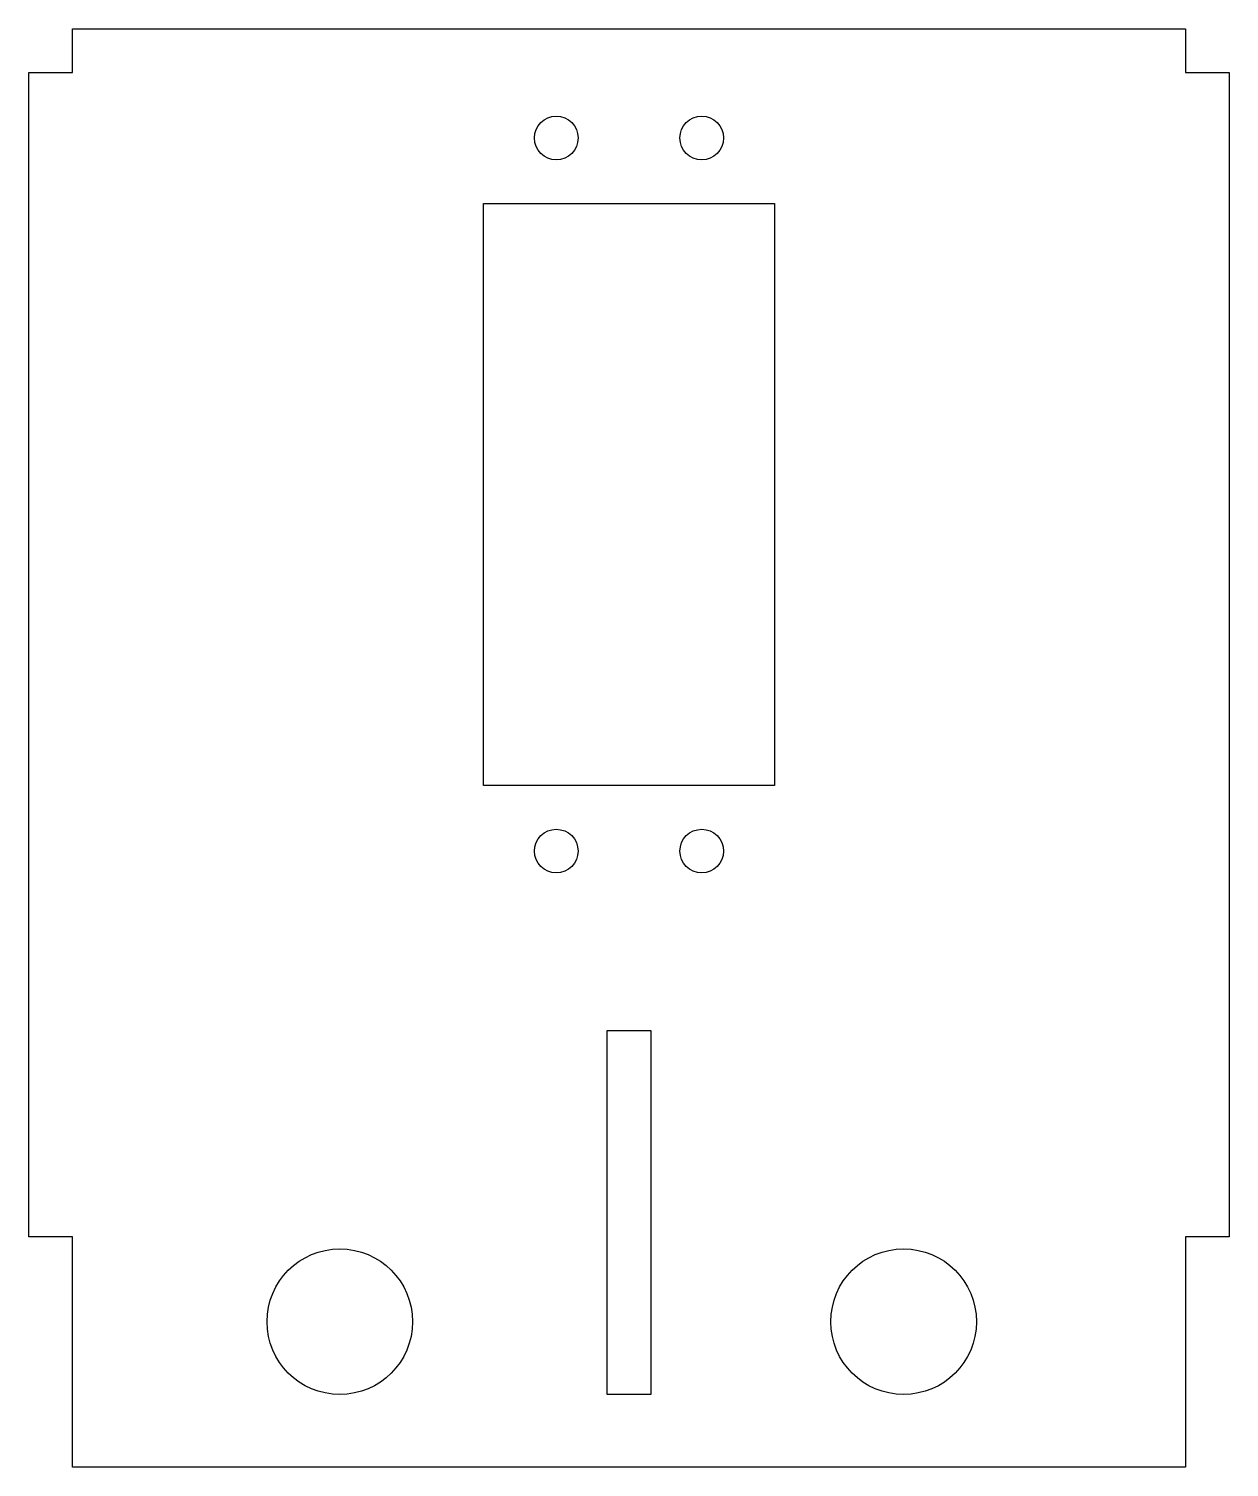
# Model space of a CAD drawing. Extents: x -0.12 to 3.13, y -3.89 to 0.
import ezdxf

# ---------------------------------------------------------------- set-up
doc = ezdxf.new("R2010")
doc.units = 0
doc.layers.get('0').update_dxf_attribs({"linetype": 'continuous'})

# ---------------------------------------------------------------- blocks, each defined once
blk = doc.blocks.new('SCALE')
at = {"color": 7}
for points in [[(0, 0), (3.0118, 0), (3.0118, -0.1181), (3.1299, -0.1181), (3.1299, -3.2677), (3.0118, -3.2677), (3.0118, -3.8911), (0, -3.8911), (0, -3.2677), (-0.1181, -3.2677), (-0.1181, -0.1181), (0, -0.1181)], [(1.8996, -0.4724), (1.8996, -2.0472), (1.1122, -2.0472), (1.1122, -0.4724)], [(1.4469, -2.71), (1.565, -2.71), (1.565, -3.6943), (1.4469, -3.6943)]]:
    blk.add_lwpolyline(points, close=True, dxfattribs=at)
for centre, radius in [((1.3091, -0.2953), 0.0591), ((1.7028, -0.2953), 0.0591), ((1.3091, -2.2244), 0.0591), ((1.7028, -2.2244), 0.0591), ((0.7234, -3.4974), 0.1969), ((2.249, -3.4974), 0.1969)]:
    blk.add_circle(centre, radius, dxfattribs=at)

msp = doc.modelspace()

# ---------------------------------------------------------------- block references
at = {"color": 7}
msp.add_blockref('SCALE', (0, 0), dxfattribs=at)

doc.saveas('drawing.dxf')
